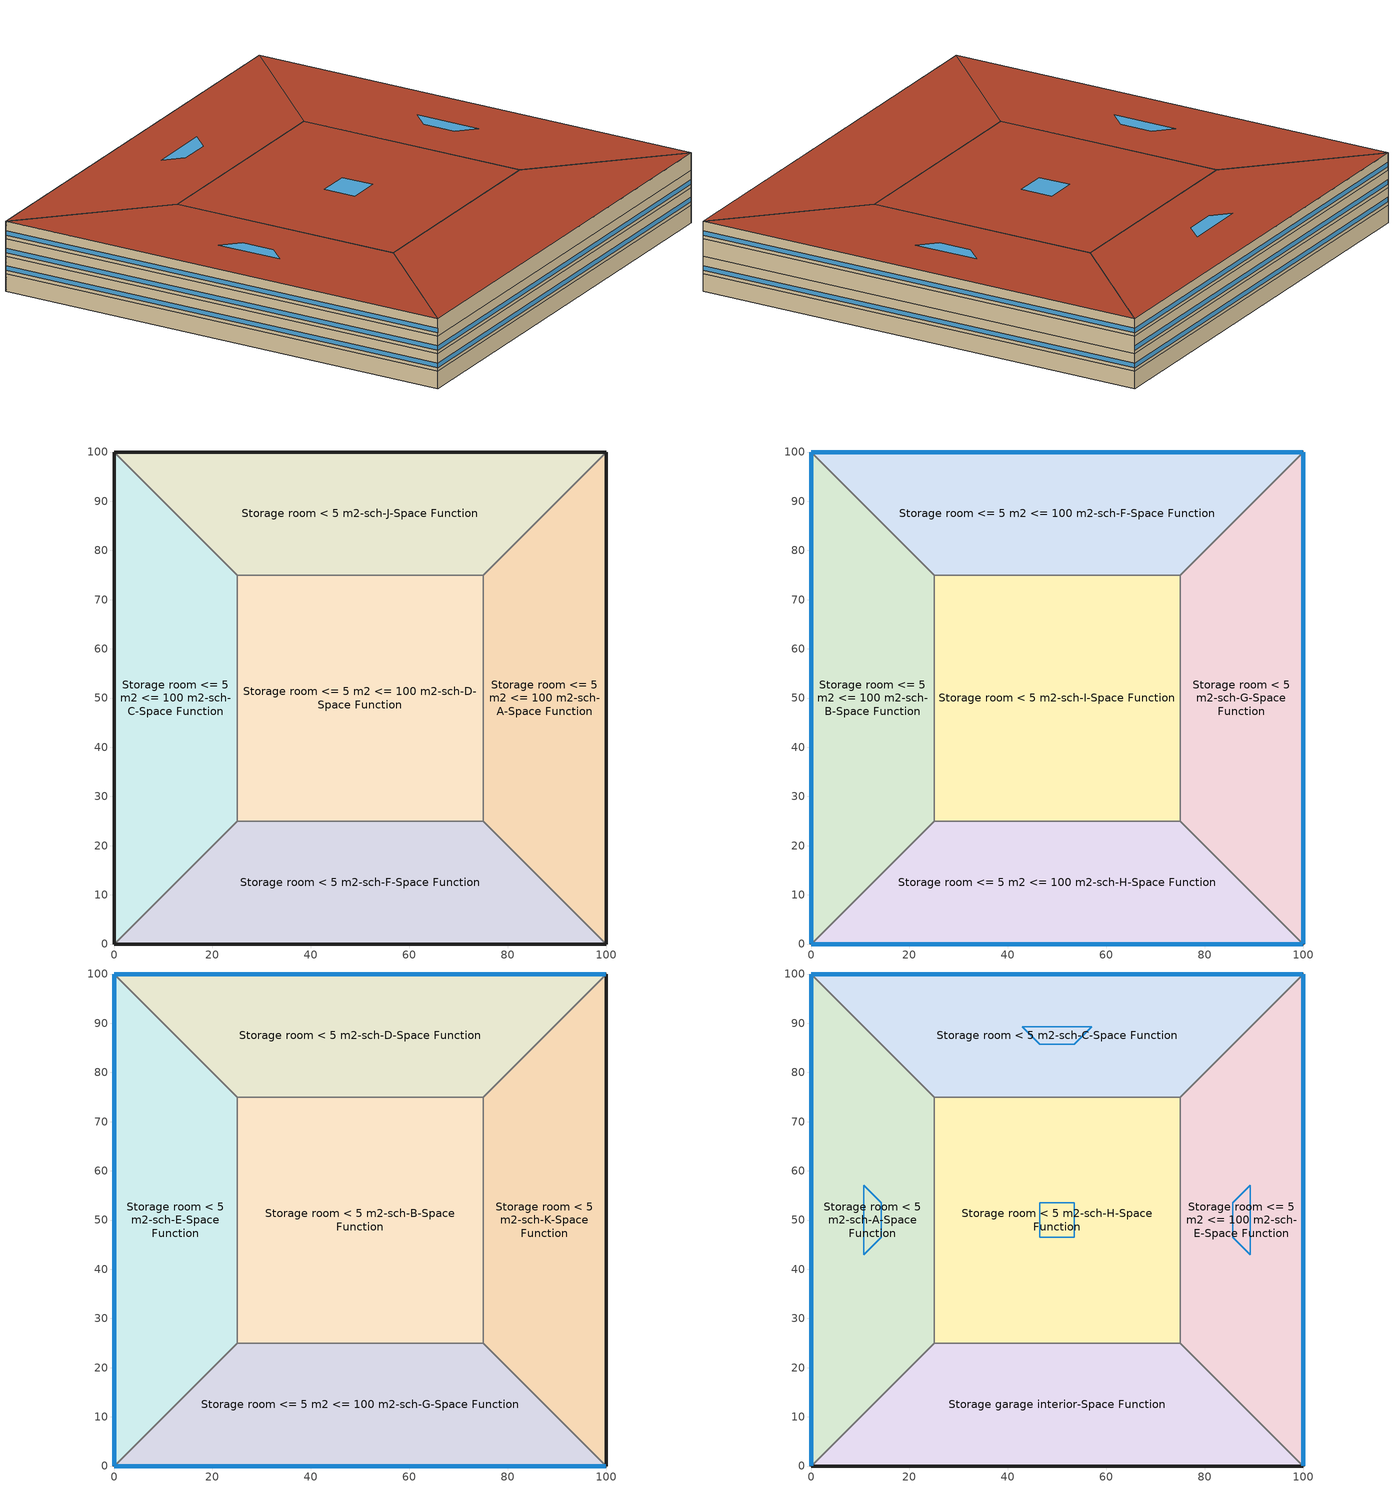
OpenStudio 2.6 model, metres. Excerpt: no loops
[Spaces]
Storage room <= 5 m2 <= 100 m2-sch-C-Space Function
 floor ground: 0,0 0,100 25,75 25,25 z0
 wall ground: 0,100 0,0 z0:3.8
 wall to Storage room < 5 m2-sch-J-Space Function: 25,75 0,100 z0:3.8
 wall to Storage room <= 5 m2 <= 100 m2-sch-D-Space Function: 25,25 25,75 z0:3.8
 wall to Storage room < 5 m2-sch-F-Space Function: 0,0 25,25 z0:3.8
Storage room < 5 m2-sch-J-Space Function
 floor ground: 0,100 100,100 75,75 25,75 z0
 wall ground: 100,100 0,100 z0:3.8
 wall to Storage room <= 5 m2 <= 100 m2-sch-A-Space Function: 75,75 100,100 z0:3.8
 wall to Storage room <= 5 m2 <= 100 m2-sch-D-Space Function: 25,75 75,75 z0:3.8
Storage room <= 5 m2 <= 100 m2-sch-A-Space Function
 floor ground: 100,100 100,0 75,25 75,75 z0
 wall ground: 100,0 100,100 z0:3.8
 wall to Storage room < 5 m2-sch-F-Space Function: 75,25 100,0 z0:3.8
 wall to Storage room <= 5 m2 <= 100 m2-sch-D-Space Function: 75,75 75,25 z0:3.8
Storage room < 5 m2-sch-F-Space Function
 floor ground: 100,0 0,0 25,25 75,25 z0
 wall ground: 0,0 100,0 z0:3.8
 wall to Storage room <= 5 m2 <= 100 m2-sch-D-Space Function: 75,25 25,25 z0:3.8
Storage room <= 5 m2 <= 100 m2-sch-D-Space Function
 floor ground: 25,25 25,75 75,75 75,25 z0
Storage room <= 5 m2 <= 100 m2-sch-B-Space Function
 floor to Storage room <= 5 m2 <= 100 m2-sch-C-Space Function: 0,0 0,100 25,75 25,25 z3.8
 wall outside: 0,100 0,0 z3.8:7.6
 wall to Storage room <= 5 m2 <= 100 m2-sch-F-Space Function: 25,75 0,100 z3.8:7.6
 wall to Storage room < 5 m2-sch-I-Space Function: 25,25 25,75 z3.8:7.6
 wall to Storage room <= 5 m2 <= 100 m2-sch-H-Space Function: 0,0 25,25 z3.8:7.6
 window: 0,99.97 0,0.03 z4.56:5.51
Storage room <= 5 m2 <= 100 m2-sch-F-Space Function
 floor to Storage room < 5 m2-sch-J-Space Function: 0,100 100,100 75,75 25,75 z3.8
 wall outside: 100,100 0,100 z3.8:7.6
 wall to Storage room < 5 m2-sch-G-Space Function: 75,75 100,100 z3.8:7.6
 wall to Storage room < 5 m2-sch-I-Space Function: 25,75 75,75 z3.8:7.6
 window: 99.97,100 0.03,100 z4.56:5.51
Storage room < 5 m2-sch-G-Space Function
 floor to Storage room <= 5 m2 <= 100 m2-sch-A-Space Function: 100,100 100,0 75,25 75,75 z3.8
 wall outside: 100,0 100,100 z3.8:7.6
 wall to Storage room <= 5 m2 <= 100 m2-sch-H-Space Function: 75,25 100,0 z3.8:7.6
 wall to Storage room < 5 m2-sch-I-Space Function: 75,75 75,25 z3.8:7.6
 window: 100,0.03 100,99.97 z4.56:5.51
Storage room <= 5 m2 <= 100 m2-sch-H-Space Function
 floor to Storage room < 5 m2-sch-F-Space Function: 100,0 0,0 25,25 75,25 z3.8
 wall outside: 0,0 100,0 z3.8:7.6
 wall to Storage room < 5 m2-sch-I-Space Function: 75,25 25,25 z3.8:7.6
 window: 0.03,0 99.97,0 z4.56:5.51
Storage room < 5 m2-sch-I-Space Function
 floor to Storage room <= 5 m2 <= 100 m2-sch-D-Space Function: 25,25 25,75 75,75 75,25 z3.8
Storage room < 5 m2-sch-E-Space Function
 floor to Storage room <= 5 m2 <= 100 m2-sch-B-Space Function: 0,0 0,100 25,75 25,25 z7.6
 wall outside: 0,100 0,0 z7.6:11.4
 wall to Storage room < 5 m2-sch-D-Space Function: 25,75 0,100 z7.6:11.4
 wall to Storage room < 5 m2-sch-B-Space Function: 25,25 25,75 z7.6:11.4
 wall to Storage room <= 5 m2 <= 100 m2-sch-G-Space Function: 0,0 25,25 z7.6:11.4
 window: 0,99.97 0,0.03 z8.36:9.31
Storage room < 5 m2-sch-D-Space Function
 floor to Storage room <= 5 m2 <= 100 m2-sch-F-Space Function: 0,100 100,100 75,75 25,75 z7.6
 wall outside: 100,100 0,100 z7.6:11.4
 wall to Storage room < 5 m2-sch-K-Space Function: 75,75 100,100 z7.6:11.4
 wall to Storage room < 5 m2-sch-B-Space Function: 25,75 75,75 z7.6:11.4
 window: 99.97,100 0.03,100 z8.36:9.31
Storage room < 5 m2-sch-K-Space Function
 floor to Storage room < 5 m2-sch-G-Space Function: 100,100 100,0 75,25 75,75 z7.6
 wall outside: 100,0 100,100 z7.6:11.4
 wall to Storage room <= 5 m2 <= 100 m2-sch-G-Space Function: 75,25 100,0 z7.6:11.4
 wall to Storage room < 5 m2-sch-B-Space Function: 75,75 75,25 z7.6:11.4
Storage room <= 5 m2 <= 100 m2-sch-G-Space Function
 floor to Storage room <= 5 m2 <= 100 m2-sch-H-Space Function: 100,0 0,0 25,25 75,25 z7.6
 wall outside: 0,0 100,0 z7.6:11.4
 wall to Storage room < 5 m2-sch-B-Space Function: 75,25 25,25 z7.6:11.4
 window: 0.03,0 99.97,0 z8.36:9.31
Storage room < 5 m2-sch-B-Space Function
 floor to Storage room < 5 m2-sch-I-Space Function: 25,25 25,75 75,75 75,25 z7.6
Storage room < 5 m2-sch-A-Space Function
 floor to Storage room < 5 m2-sch-E-Space Function: 0,0 0,100 25,75 25,25 z11.4
 wall outside: 0,100 0,0 z11.4:15.2
 wall to Storage room < 5 m2-sch-C-Space Function: 25,75 0,100 z11.4:15.2
 wall to Storage room < 5 m2-sch-H-Space Function: 25,25 25,75 z11.4:15.2
 wall to Storage garage interior-Space Function: 0,0 25,25 z11.4:15.2
 window: 0,99.97 0,0.03 z12.16:13.11
 roof outside: 25,25 25,75 0,100 0,0 z15.2
 skylight: 14.27,46.46 14.27,53.54 10.73,57.07 10.73,42.93 z15.2
Storage room < 5 m2-sch-C-Space Function
 floor to Storage room < 5 m2-sch-D-Space Function: 0,100 100,100 75,75 25,75 z11.4
 wall outside: 100,100 0,100 z11.4:15.2
 wall to Storage room <= 5 m2 <= 100 m2-sch-E-Space Function: 75,75 100,100 z11.4:15.2
 wall to Storage room < 5 m2-sch-H-Space Function: 25,75 75,75 z11.4:15.2
 window: 99.97,100 0.03,100 z12.16:13.11
 roof outside: 25,75 75,75 100,100 0,100 z15.2
 skylight: 46.46,85.73 53.54,85.73 57.07,89.27 42.93,89.27 z15.2
Storage room <= 5 m2 <= 100 m2-sch-E-Space Function
 floor to Storage room < 5 m2-sch-K-Space Function: 100,100 100,0 75,25 75,75 z11.4
 wall outside: 100,0 100,100 z11.4:15.2
 wall to Storage garage interior-Space Function: 75,25 100,0 z11.4:15.2
 wall to Storage room < 5 m2-sch-H-Space Function: 75,75 75,25 z11.4:15.2
 window: 100,0.03 100,99.97 z12.16:13.11
 roof outside: 75,75 75,25 100,0 100,100 z15.2
 skylight: 85.73,53.54 85.73,46.46 89.27,42.93 89.27,57.07 z15.2
Storage garage interior-Space Function
 floor to Storage room <= 5 m2 <= 100 m2-sch-G-Space Function: 100,0 0,0 25,25 75,25 z11.4
 wall outside: 0,0 100,0 z11.4:15.2
 wall to Storage room < 5 m2-sch-H-Space Function: 75,25 25,25 z11.4:15.2
 roof outside: 75,25 25,25 0,0 100,0 z15.2
Storage room < 5 m2-sch-H-Space Function
 floor to Storage room < 5 m2-sch-B-Space Function: 25,25 25,75 75,75 75,25 z11.4
 roof outside: 75,25 75,75 25,75 25,25 z15.2
 skylight: 53.54,46.46 53.54,53.54 46.46,53.54 46.46,46.46 z15.2
[Schedule:Ruleset]
Name | Default Day Schedule
NECB-H-Electric-Equipment | NECB-H-Electric-Equipment Default
NECB-H-Thermostat Setpoint-Heating | NECB-H-Thermostat Setpoint-Heating Default
NECB-H-Thermostat Setpoint-Cooling | NECB-H-Thermostat Setpoint-Cooling Default
NECB-I-Occupancy | NECB-I-Occupancy Default
NECB-I-Occupancy-NECB-I-Lighting-0.6-0.0-0.67-Light Ruleset | NECB-I-Occupancy-NECB-I-Lighting-0.6-0.0-0.67-Light Default
NECB-I-Electric-Equipment | NECB-I-Electric-Equipment Default
NECB-I-Thermostat Setpoint-Heating | NECB-I-Thermostat Setpoint-Heating Default
NECB-I-Thermostat Setpoint-Cooling | NECB-I-Thermostat Setpoint-Cooling Default
NECB-J-Occupancy | NECB-J-Occupancy Default
NECB-J-Occupancy-NECB-J-Lighting-0.6-0.0-0.67-Light Ruleset | NECB-J-Occupancy-NECB-J-Lighting-0.6-0.0-0.67-Light Default
NECB-J-Electric-Equipment | NECB-J-Electric-Equipment Default
NECB-J-Thermostat Setpoint-Heating | NECB-J-Thermostat Setpoint-Heating Default
NECB-J-Thermostat Setpoint-Cooling | NECB-J-Thermostat Setpoint-Cooling Default
NECB-K-Occupancy-NECB-K-Lighting-0.6-0.0-0.67-Light Ruleset | NECB-K-Occupancy-NECB-K-Lighting-0.6-0.0-0.67-Light Default
NECB-A-Lighting | NECB-A-Lighting Default
NECB-B-Lighting | NECB-B-Lighting Default
NECB-C-Lighting | NECB-C-Lighting Default
NECB-D-Lighting | NECB-D-Lighting Default
NECB-E-Lighting | NECB-E-Lighting Default
NECB-F-Lighting | NECB-F-Lighting Default
NECB-G-Lighting | NECB-G-Lighting Default
NECB-H-Lighting | NECB-H-Lighting Default
[Schedule:Day]
NECB-H-Electric-Equipment Default; NECB-H-Electric-Equipment Default|Wkdy Day; NECB-H-Electric-Equipment Sat Day; NECB-H-Electric-Equipment Sun|Hol Day; NECB-H-Lighting Default; NECB-H-Lighting Default|Wkdy Day; NECB-H-Lighting Sat Day; NECB-H-Lighting Sun|Hol Day: 24, 0, 0.9
NECB-H-Thermostat Setpoint-Heating Default; NECB-H-Thermostat Setpoint-Heating Default|Wkdy Day; NECB-H-Thermostat Setpoint-Heating Sat Day; NECB-H-Thermostat Setpoint-Heating Sun|Hol Day: 1, 0, 22, 7, 0, 18, 8, 0, 20, 24, 0, 22
NECB-H-Thermostat Setpoint-Cooling Default; NECB-H-Thermostat Setpoint-Cooling Default|Wkdy Day; NECB-H-Thermostat Setpoint-Cooling Sat Day; NECB-H-Thermostat Setpoint-Cooling Sun|Hol Day; NECB-J-Thermostat Setpoint-Cooling Default; NECB-J-Thermostat Setpoint-Cooling Default|Wkdy Day; NECB-J-Thermostat Setpoint-Cooling Sat Day; NECB-J-Thermostat Setpoint-Cooling Sun|Hol Day: 24, 0, 24
NECB-I-Occupancy Default; NECB-I-Occupancy Default|Wkdy Day: 1, 0, 0.1, 15, 0, 0, 18, 0, 0.1, 19, 0, 0.4, 22, 0, 0.8, 23, 0, 0.6, 24, 0, 0.4
NECB-I-Occupancy Sat Day: 1, 0, 0.1, 10, 0, 0, 13, 0, 0.1, 14, 0, 0.4, 15, 0, 0.6, 16, 0, 0.8, 17, 0, 0.6, 18, 0, 0.4, 19, 0, 0.2, 20, 0, 0.4, 22, 0, 0.8, 23, 0, 0.6, 24, 0, 0.4
NECB-I-Occupancy Sun|Hol Day: 8, 0, 0, 9, 0, 0.2, 10, 0, 0.4, 12, 0, 0.8, 13, 0, 0.4, 14, 0, 0.2, 24, 0, 0
NECB-I-Occupancy-NECB-I-Lighting-0.6-0.0-0.67-Light Default; NECB-I-Occupancy-NECB-I-Lighting-0.6-0.0-0.67-Default|Wkdy-Light Day: 1, 0, 0.299, 15, 0, 0.0299, 18, 0, 0.299, 19, 0, 0.4784, 23, 0, 0.9, 24, 0, 0.5382
NECB-I-Occupancy-NECB-I-Lighting-0.6-0.0-0.67-Sat-Light Day: 1, 0, 0.299, 10, 0, 0.0299, 13, 0, 0.299, 14, 0, 0.4784, 17, 0, 0.9, 18, 0, 0.4784, 19, 0, 0.3588, 20, 0, 0.4784, 23, 0, 0.9, 24, 0, 0.5382
NECB-I-Occupancy-NECB-I-Lighting-0.6-0.0-0.67-Sun|Hol-Light Day: 8, 0, 0.0299, 9, 0, 0.299, 10, 0, 0.5382, 12, 0, 0.9, 13, 0, 0.5382, 14, 0, 0.299, 24, 0, 0.0299
NECB-I-Electric-Equipment Default; NECB-I-Electric-Equipment Default|Wkdy Day: 15, 0, 0.1, 18, 0, 0.2, 24, 0, 0.8
NECB-I-Electric-Equipment Sat Day: 10, 0, 0.1, 13, 0, 0.2, 24, 0, 0.8
NECB-I-Electric-Equipment Sun|Hol Day: 8, 0, 0.1, 13, 0, 0.8, 14, 0, 0.2, 24, 0, 0.1
NECB-I-Thermostat Setpoint-Heating Default; NECB-I-Thermostat Setpoint-Heating Default|Wkdy Day: 14, 0, 18, 15, 0, 20, 24, 0, 22
NECB-I-Thermostat Setpoint-Heating Sat Day: 10, 0, 18, 11, 0, 20, 24, 0, 22
NECB-I-Thermostat Setpoint-Heating Sun|Hol Day: 7, 0, 18, 8, 0, 20, 14, 0, 22, 24, 0, 18
NECB-I-Thermostat Setpoint-Cooling Default; NECB-I-Thermostat Setpoint-Cooling Default|Wkdy Day: 14, 0, 35, 24, 0, 24
NECB-I-Thermostat Setpoint-Cooling Sat Day: 10, 0, 35, 24, 0, 24
NECB-I-Thermostat Setpoint-Cooling Sun|Hol Day: 7, 0, 35, 14, 0, 24, 24, 0, 35
NECB-J-Occupancy Default; NECB-J-Occupancy Default|Wkdy Day; NECB-J-Occupancy Sat Day; NECB-J-Occupancy Sun|Hol Day: 7, 0, 0.9, 8, 0, 0.7, 10, 0, 0.6, 12, 0, 0.7, 14, 0, 0.6, 17, 0, 0.7, 20, 0, 0.6, 22, 0, 0.7, 23, 0, 0.8, 24, 0, 0.9
NECB-J-Occupancy-NECB-J-Lighting-0.6-0.0-0.67-Light Default; NECB-J-Occupancy-NECB-J-Lighting-0.6-0.0-0.67-Default|Wkdy-Light Day; NECB-J-Occupancy-NECB-J-Lighting-0.6-0.0-0.67-Sat-Light Day; NECB-J-Occupancy-NECB-J-Lighting-0.6-0.0-0.67-Sun|Hol-Light Day: 5, 0, 0.1, 6, 0, 0.3, 7, 0, 0.5, 11, 0, 0.7, 12, 0, 0.6, 18, 0, 0.5, 19, 0, 0.6, 23, 0, 0.7, 24, 0, 0.3
NECB-J-Electric-Equipment Default; NECB-J-Electric-Equipment Default|Wkdy Day; NECB-J-Electric-Equipment Sat Day; NECB-J-Electric-Equipment Sun|Hol Day: 5, 0, 0.1, 6, 0, 0.2, 7, 0, 0.3, 8, 0, 0.4, 10, 0, 0.6, 12, 0, 0.5, 14, 0, 0.4, 16, 0, 0.5, 18, 0, 0.4, 19, 0, 0.5, 20, 0, 0.6, 22, 0, 0.7, 23, 0, 0.5, 24, 0, 0.3
NECB-J-Thermostat Setpoint-Heating Default; NECB-J-Thermostat Setpoint-Heating Default|Wkdy Day; NECB-J-Thermostat Setpoint-Heating Sat Day; NECB-J-Thermostat Setpoint-Heating Sun|Hol Day: 24, 0, 22
NECB-K-Occupancy-NECB-K-Lighting-0.6-0.0-0.67-Light Default; NECB-K-Occupancy-NECB-K-Lighting-0.6-0.0-0.67-Default|Wkdy-Light Day; NECB-K-Occupancy-NECB-K-Lighting-0.6-0.0-0.67-Sat-Light Day; NECB-K-Occupancy-NECB-K-Lighting-0.6-0.0-0.67-Sun|Hol-Light Day: 7, 0, 0.5382, 9, 0, 0.9, 16, 0, 0.5382, 19, 0, 0.9, 24, 0, 0.5382
NECB-A-Lighting Default; NECB-A-Lighting Default|Wkdy Day: 7, 0, 0.05, 8, 0, 0.3, 9, 0, 0.8, 17, 0, 0.9, 18, 0, 0.8, 19, 0, 0.5, 21, 0, 0.3, 23, 0, 0.1, 24, 0, 0.05
NECB-A-Lighting Sat Day; NECB-A-Lighting Sun|Hol Day; NECB-D-Lighting Sat Day; NECB-D-Lighting Sun|Hol Day; NECB-E-Lighting Sun|Hol Day: 24, 0, 0.05
NECB-B-Lighting Default; NECB-B-Lighting Default|Wkdy Day; NECB-B-Lighting Sat Day: 1, 0, 0.9, 2, 0, 0.5, 9, 0, 0.1, 10, 0, 0.5, 11, 0, 0.7, 24, 0, 0.9
NECB-B-Lighting Sun|Hol Day: 2, 0, 0.5, 10, 0, 0.1, 11, 0, 0.5, 23, 0, 0.9, 24, 0, 0.5
NECB-C-Lighting Default; NECB-C-Lighting Default|Wkdy Day; NECB-C-Lighting Sat Day: 8, 0, 0.05, 9, 0, 0.5, 19, 0, 0.9, 20, 0, 0.6, 21, 0, 0.5, 24, 0, 0.05
NECB-C-Lighting Sun|Hol Day: 8, 0, 0.05, 9, 0, 0.5, 19, 0, 0.9, 24, 0, 0.05
NECB-D-Lighting Default; NECB-D-Lighting Default|Wkdy Day: 8, 0, 0.05, 9, 0, 0.3, 16, 0, 0.9, 17, 0, 0.7, 19, 0, 0.5, 22, 0, 0.7, 23, 0, 0.3, 24, 0, 0.05
NECB-E-Lighting Default; NECB-E-Lighting Default|Wkdy Day: 8, 0, 0.05, 9, 0, 0.4, 10, 0, 0.7, 18, 0, 0.9, 19, 0, 0.4, 24, 0, 0.05
NECB-E-Lighting Sat Day: 9, 0, 0.05, 10, 0, 0.5, 15, 0, 0.9, 16, 0, 0.7, 17, 0, 0.5, 24, 0, 0.05
NECB-F-Lighting Default; NECB-F-Lighting Default|Wkdy Day; NECB-F-Lighting Sat Day; NECB-F-Lighting Sun|Hol Day: 1, 0, 0.21, 3, 0, 0.14, 6, 0, 0.07, 7, 0, 0.14, 8, 0, 0.28, 9, 0, 0.35, 11, 0, 0.28, 12, 0, 0.21, 19, 0, 0.14, 20, 0, 0.42, 21, 0, 0.56, 22, 0, 0.63, 23, 0, 0.56, 24, 0, 0.42
NECB-G-Lighting Default; NECB-G-Lighting Default|Wkdy Day; NECB-G-Lighting Sat Day; NECB-G-Lighting Sun|Hol Day: 1, 0, 0.3, 6, 0, 0, 7, 0, 0.2, 9, 0, 0.5, 19, 0, 0, 22, 0, 0.9, 23, 0, 0.8, 24, 0, 0.6
[Schedule:Rule] Date Specification Type=DateRange; Start Month=1; Start Day=1; End Month=12; End Day=31
Name | Schedule Ruleset | Rule Order | Day Schedule | Apply Monday | Apply Tuesday | Apply Wednesday | Apply Thursday | Apply Friday | Apply Saturday | Apply Sunday
Schedule Rule 128 | NECB-H-Electric-Equipment | 2 | NECB-H-Electric-Equipment Default|Wkdy Day | Yes | Yes | Yes | Yes | Yes
Schedule Rule 129 | NECB-H-Electric-Equipment | 1 | NECB-H-Electric-Equipment Sat Day |  |  |  |  |  | Yes
Schedule Rule 130 | NECB-H-Electric-Equipment | 0 | NECB-H-Electric-Equipment Sun|Hol Day |  |  |  |  |  |  | Yes
Schedule Rule 131 | NECB-H-Thermostat Setpoint-Heating | 2 | NECB-H-Thermostat Setpoint-Heating Default|Wkdy Day | Yes | Yes | Yes | Yes | Yes
Schedule Rule 132 | NECB-H-Thermostat Setpoint-Heating | 1 | NECB-H-Thermostat Setpoint-Heating Sat Day |  |  |  |  |  | Yes
Schedule Rule 133 | NECB-H-Thermostat Setpoint-Heating | 0 | NECB-H-Thermostat Setpoint-Heating Sun|Hol Day |  |  |  |  |  |  | Yes
Schedule Rule 134 | NECB-H-Thermostat Setpoint-Cooling | 2 | NECB-H-Thermostat Setpoint-Cooling Default|Wkdy Day | Yes | Yes | Yes | Yes | Yes
Schedule Rule 135 | NECB-H-Thermostat Setpoint-Cooling | 1 | NECB-H-Thermostat Setpoint-Cooling Sat Day |  |  |  |  |  | Yes
Schedule Rule 136 | NECB-H-Thermostat Setpoint-Cooling | 0 | NECB-H-Thermostat Setpoint-Cooling Sun|Hol Day |  |  |  |  |  |  | Yes
Schedule Rule 137 | NECB-I-Occupancy | 2 | NECB-I-Occupancy Default|Wkdy Day | Yes | Yes | Yes | Yes | Yes
Schedule Rule 138 | NECB-I-Occupancy | 1 | NECB-I-Occupancy Sat Day |  |  |  |  |  | Yes
Schedule Rule 139 | NECB-I-Occupancy | 0 | NECB-I-Occupancy Sun|Hol Day |  |  |  |  |  |  | Yes
Schedule Rule 140 | NECB-I-Occupancy-NECB-I-Lighting-0.6-0.0-0.67-Light Ruleset | 2 | NECB-I-Occupancy-NECB-I-Lighting-0.6-0.0-0.67-Default|Wkdy-Light Day | Yes | Yes | Yes | Yes | Yes
Schedule Rule 141 | NECB-I-Occupancy-NECB-I-Lighting-0.6-0.0-0.67-Light Ruleset | 1 | NECB-I-Occupancy-NECB-I-Lighting-0.6-0.0-0.67-Sat-Light Day |  |  |  |  |  | Yes
Schedule Rule 142 | NECB-I-Occupancy-NECB-I-Lighting-0.6-0.0-0.67-Light Ruleset | 0 | NECB-I-Occupancy-NECB-I-Lighting-0.6-0.0-0.67-Sun|Hol-Light Day |  |  |  |  |  |  | Yes
Schedule Rule 143 | NECB-I-Electric-Equipment | 2 | NECB-I-Electric-Equipment Default|Wkdy Day | Yes | Yes | Yes | Yes | Yes
Schedule Rule 144 | NECB-I-Electric-Equipment | 1 | NECB-I-Electric-Equipment Sat Day |  |  |  |  |  | Yes
Schedule Rule 145 | NECB-I-Electric-Equipment | 0 | NECB-I-Electric-Equipment Sun|Hol Day |  |  |  |  |  |  | Yes
Schedule Rule 146 | NECB-I-Thermostat Setpoint-Heating | 2 | NECB-I-Thermostat Setpoint-Heating Default|Wkdy Day | Yes | Yes | Yes | Yes | Yes
Schedule Rule 147 | NECB-I-Thermostat Setpoint-Heating | 1 | NECB-I-Thermostat Setpoint-Heating Sat Day |  |  |  |  |  | Yes
Schedule Rule 148 | NECB-I-Thermostat Setpoint-Heating | 0 | NECB-I-Thermostat Setpoint-Heating Sun|Hol Day |  |  |  |  |  |  | Yes
Schedule Rule 149 | NECB-I-Thermostat Setpoint-Cooling | 2 | NECB-I-Thermostat Setpoint-Cooling Default|Wkdy Day | Yes | Yes | Yes | Yes | Yes
Schedule Rule 150 | NECB-I-Thermostat Setpoint-Cooling | 1 | NECB-I-Thermostat Setpoint-Cooling Sat Day |  |  |  |  |  | Yes
Schedule Rule 151 | NECB-I-Thermostat Setpoint-Cooling | 0 | NECB-I-Thermostat Setpoint-Cooling Sun|Hol Day |  |  |  |  |  |  | Yes
Schedule Rule 152 | NECB-J-Occupancy | 2 | NECB-J-Occupancy Default|Wkdy Day | Yes | Yes | Yes | Yes | Yes
Schedule Rule 153 | NECB-J-Occupancy | 1 | NECB-J-Occupancy Sat Day |  |  |  |  |  | Yes
Schedule Rule 154 | NECB-J-Occupancy | 0 | NECB-J-Occupancy Sun|Hol Day |  |  |  |  |  |  | Yes
Schedule Rule 155 | NECB-J-Occupancy-NECB-J-Lighting-0.6-0.0-0.67-Light Ruleset | 2 | NECB-J-Occupancy-NECB-J-Lighting-0.6-0.0-0.67-Default|Wkdy-Light Day | Yes | Yes | Yes | Yes | Yes
Schedule Rule 156 | NECB-J-Occupancy-NECB-J-Lighting-0.6-0.0-0.67-Light Ruleset | 1 | NECB-J-Occupancy-NECB-J-Lighting-0.6-0.0-0.67-Sat-Light Day |  |  |  |  |  | Yes
Schedule Rule 157 | NECB-J-Occupancy-NECB-J-Lighting-0.6-0.0-0.67-Light Ruleset | 0 | NECB-J-Occupancy-NECB-J-Lighting-0.6-0.0-0.67-Sun|Hol-Light Day |  |  |  |  |  |  | Yes
Schedule Rule 158 | NECB-J-Electric-Equipment | 2 | NECB-J-Electric-Equipment Default|Wkdy Day | Yes | Yes | Yes | Yes | Yes
Schedule Rule 159 | NECB-J-Electric-Equipment | 1 | NECB-J-Electric-Equipment Sat Day |  |  |  |  |  | Yes
Schedule Rule 160 | NECB-J-Electric-Equipment | 0 | NECB-J-Electric-Equipment Sun|Hol Day |  |  |  |  |  |  | Yes
Schedule Rule 161 | NECB-J-Thermostat Setpoint-Heating | 2 | NECB-J-Thermostat Setpoint-Heating Default|Wkdy Day | Yes | Yes | Yes | Yes | Yes
Schedule Rule 162 | NECB-J-Thermostat Setpoint-Heating | 1 | NECB-J-Thermostat Setpoint-Heating Sat Day |  |  |  |  |  | Yes
Schedule Rule 163 | NECB-J-Thermostat Setpoint-Heating | 0 | NECB-J-Thermostat Setpoint-Heating Sun|Hol Day |  |  |  |  |  |  | Yes
Schedule Rule 164 | NECB-J-Thermostat Setpoint-Cooling | 2 | NECB-J-Thermostat Setpoint-Cooling Default|Wkdy Day | Yes | Yes | Yes | Yes | Yes
Schedule Rule 165 | NECB-J-Thermostat Setpoint-Cooling | 1 | NECB-J-Thermostat Setpoint-Cooling Sat Day |  |  |  |  |  | Yes
Schedule Rule 166 | NECB-J-Thermostat Setpoint-Cooling | 0 | NECB-J-Thermostat Setpoint-Cooling Sun|Hol Day |  |  |  |  |  |  | Yes
Schedule Rule 167 | NECB-K-Occupancy-NECB-K-Lighting-0.6-0.0-0.67-Light Ruleset | 2 | NECB-K-Occupancy-NECB-K-Lighting-0.6-0.0-0.67-Default|Wkdy-Light Day | Yes | Yes | Yes | Yes | Yes
Schedule Rule 168 | NECB-K-Occupancy-NECB-K-Lighting-0.6-0.0-0.67-Light Ruleset | 1 | NECB-K-Occupancy-NECB-K-Lighting-0.6-0.0-0.67-Sat-Light Day |  |  |  |  |  | Yes
Schedule Rule 169 | NECB-K-Occupancy-NECB-K-Lighting-0.6-0.0-0.67-Light Ruleset | 0 | NECB-K-Occupancy-NECB-K-Lighting-0.6-0.0-0.67-Sun|Hol-Light Day |  |  |  |  |  |  | Yes
Schedule Rule 170 | NECB-A-Lighting | 2 | NECB-A-Lighting Default|Wkdy Day | Yes | Yes | Yes | Yes | Yes
Schedule Rule 171 | NECB-A-Lighting | 1 | NECB-A-Lighting Sat Day |  |  |  |  |  | Yes
Schedule Rule 172 | NECB-A-Lighting | 0 | NECB-A-Lighting Sun|Hol Day |  |  |  |  |  |  | Yes
Schedule Rule 173 | NECB-B-Lighting | 2 | NECB-B-Lighting Default|Wkdy Day | Yes | Yes | Yes | Yes | Yes
Schedule Rule 174 | NECB-B-Lighting | 1 | NECB-B-Lighting Sat Day |  |  |  |  |  | Yes
Schedule Rule 175 | NECB-B-Lighting | 0 | NECB-B-Lighting Sun|Hol Day |  |  |  |  |  |  | Yes
Schedule Rule 176 | NECB-C-Lighting | 2 | NECB-C-Lighting Default|Wkdy Day | Yes | Yes | Yes | Yes | Yes
Schedule Rule 177 | NECB-C-Lighting | 1 | NECB-C-Lighting Sat Day |  |  |  |  |  | Yes
Schedule Rule 178 | NECB-C-Lighting | 0 | NECB-C-Lighting Sun|Hol Day |  |  |  |  |  |  | Yes
Schedule Rule 179 | NECB-D-Lighting | 2 | NECB-D-Lighting Default|Wkdy Day | Yes | Yes | Yes | Yes | Yes
Schedule Rule 180 | NECB-D-Lighting | 1 | NECB-D-Lighting Sat Day |  |  |  |  |  | Yes
Schedule Rule 181 | NECB-D-Lighting | 0 | NECB-D-Lighting Sun|Hol Day |  |  |  |  |  |  | Yes
Schedule Rule 182 | NECB-E-Lighting | 2 | NECB-E-Lighting Default|Wkdy Day | Yes | Yes | Yes | Yes | Yes
Schedule Rule 183 | NECB-E-Lighting | 1 | NECB-E-Lighting Sat Day |  |  |  |  |  | Yes
Schedule Rule 184 | NECB-E-Lighting | 0 | NECB-E-Lighting Sun|Hol Day |  |  |  |  |  |  | Yes
Schedule Rule 185 | NECB-F-Lighting | 2 | NECB-F-Lighting Default|Wkdy Day | Yes | Yes | Yes | Yes | Yes
Schedule Rule 186 | NECB-F-Lighting | 1 | NECB-F-Lighting Sat Day |  |  |  |  |  | Yes
Schedule Rule 187 | NECB-F-Lighting | 0 | NECB-F-Lighting Sun|Hol Day |  |  |  |  |  |  | Yes
Schedule Rule 188 | NECB-G-Lighting | 2 | NECB-G-Lighting Default|Wkdy Day | Yes | Yes | Yes | Yes | Yes
Schedule Rule 189 | NECB-G-Lighting | 1 | NECB-G-Lighting Sat Day |  |  |  |  |  | Yes
Schedule Rule 190 | NECB-G-Lighting | 0 | NECB-G-Lighting Sun|Hol Day |  |  |  |  |  |  | Yes
Schedule Rule 191 | NECB-H-Lighting | 2 | NECB-H-Lighting Default|Wkdy Day | Yes | Yes | Yes | Yes | Yes
Schedule Rule 192 | NECB-H-Lighting | 1 | NECB-H-Lighting Sat Day |  |  |  |  |  | Yes
Schedule Rule 193 | NECB-H-Lighting | 0 | NECB-H-Lighting Sun|Hol Day |  |  |  |  |  |  | Yes
